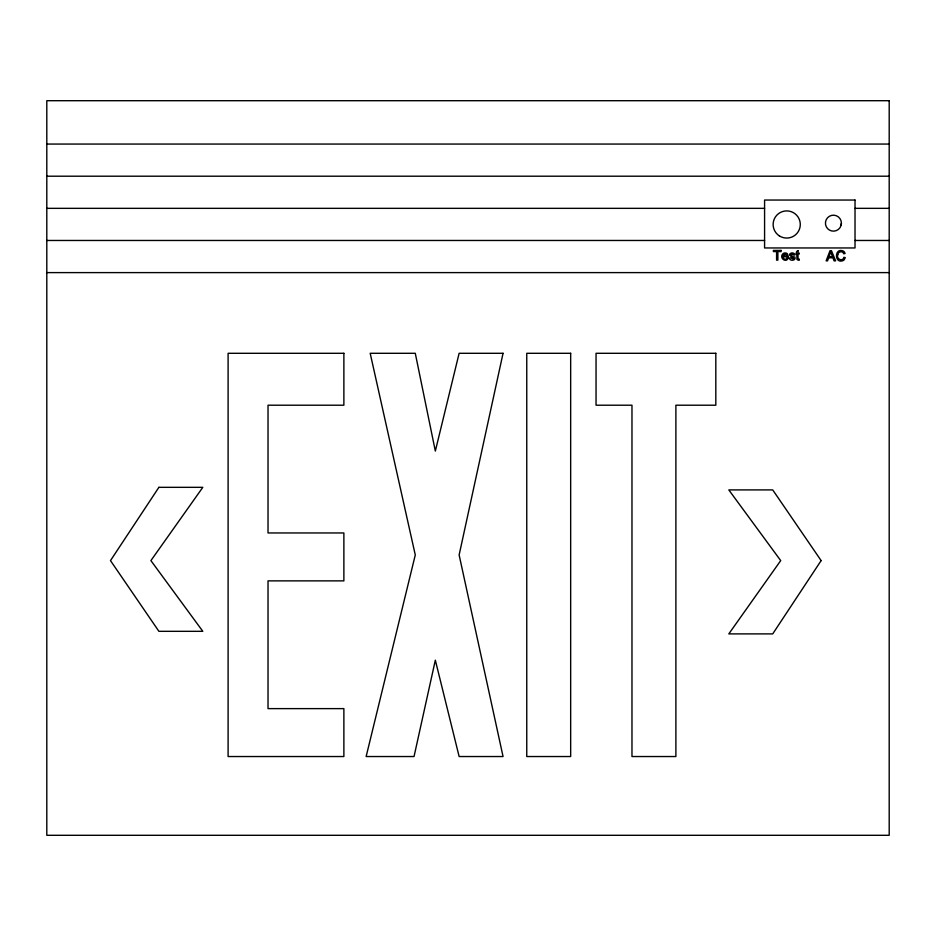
<?xml version="1.0" encoding="UTF-8"?>
<svg xmlns="http://www.w3.org/2000/svg" width="936" height="936" viewBox="0 0 936 936"><rect width="100%" height="100%" fill="white"/><g stroke="black" fill="none" stroke-linecap="round" stroke-linejoin="round"><path stroke-width="1.4" d="M841.136 225.237L841.405 223.166A7.979 7.979 0 0 0 829.436 216.251A7.979 7.979 0 0 0 829.436 230.081A7.979 7.979 0 0 0 841.405 223.166M46.8 144.062L889.2 144.062M46.8 176.202L889.2 176.202M46.8 208.342L764.583 208.342M855.024 208.342L889.2 208.342M46.8 240.47L764.583 240.47M855.024 240.47L889.2 240.47M46.8 272.61L889.2 272.61M788.346 256.604L783.093 256.92C782.8 259.284 786.462 260.29 787.071 257.868L788.299 258.02C786.217 263.589 778.939 257.821 782.765 253.925A2.983 2.983 0 0 1 784.45 253.001L785.819 253.001A2.913 2.913 0 0 1 787.445 253.902L788.346 256.604M837.767 254.709C835.942 259.05 842.95 262.185 843.933 257.295L845.278 257.634L844.26 259.681A3.849 3.849 0 0 1 842.54 260.816C834.561 263.496 834.385 248.239 842.494 250.731A3.721 3.721 0 0 1 844.541 252.24L845.103 253.492L843.781 253.808C843.032 250.462 837.755 251.445 837.767 254.709M789.574 254.522C789.352 256.265 799.519 261.565 790.499 257.856L789.329 258.043C789.574 261.659 796.571 260.618 794.886 257.049C790.347 257.072 790.089 251.959 793.74 255.072L794.91 254.92C794.641 252.404 790.288 252.229 789.574 254.522M503.053 353.293L459.131 554.966L503.053 756.534L459.131 756.534L435.334 660.173L414.04 756.534L366.14 756.534L415.28 554.966L370.188 353.293L415.28 353.293L435.334 451.07L459.131 353.293L503.053 353.293M783.338 255.119L783.151 255.949L787.082 255.949L785.585 253.96L783.338 255.119M830.712 251.772L829.05 256.686L832.49 256.686L830.712 251.772M828.664 257.786L827.553 260.863L826.125 260.863L830.021 250.708L831.472 250.708L835.626 260.863L834.093 260.863L832.911 257.786L828.664 257.786M158.898 487.328L110.483 560.605L158.898 631.32L202.808 631.32L150.907 560.605L202.808 487.328L158.898 487.328M821.129 560.605L772.715 633.894L728.805 633.894L780.706 560.605L728.805 489.902L772.715 489.902L821.129 560.605M797.998 250.637L796.805 251.363L795.928 254.03L796.805 254.03L796.957 259.483L798.466 260.231L799.367 260.126L799.192 259.073L798.057 258.804L797.998 254.03L799.192 254.03L799.192 253.106L797.998 253.106L797.998 250.637M889.2 100.702L46.8 100.702L46.8 835.298L889.2 835.298L889.2 100.702M855.024 200.047L764.583 200.047L764.583 247.958L855.024 247.958L855.024 200.047M781.08 250.427L773.382 250.427L773.382 251.573L776.587 251.573L776.587 260.138L777.875 260.138L777.875 251.573L781.08 251.573L781.08 250.427M343.875 353.293L228.103 353.293L228.103 756.534L343.875 756.534L343.875 708.622L268.024 708.622L268.024 580.87L343.875 580.87L343.875 532.958L268.024 532.958L268.024 405.206L343.875 405.206L343.875 353.293M570.668 353.293L526.757 353.293L526.757 756.534L570.668 756.534L570.668 353.293M715.818 353.293L596.045 353.293L596.045 405.206L631.975 405.206L631.975 756.534L675.886 756.534L675.886 405.206L715.818 405.206L715.818 353.293M779.302 235.86A13.572 13.572 0 0 0 800.268 225.213A13.572 13.572 0 0 0 780.565 212.378A13.572 13.572 0 0 0 779.302 235.86"/></g></svg>
